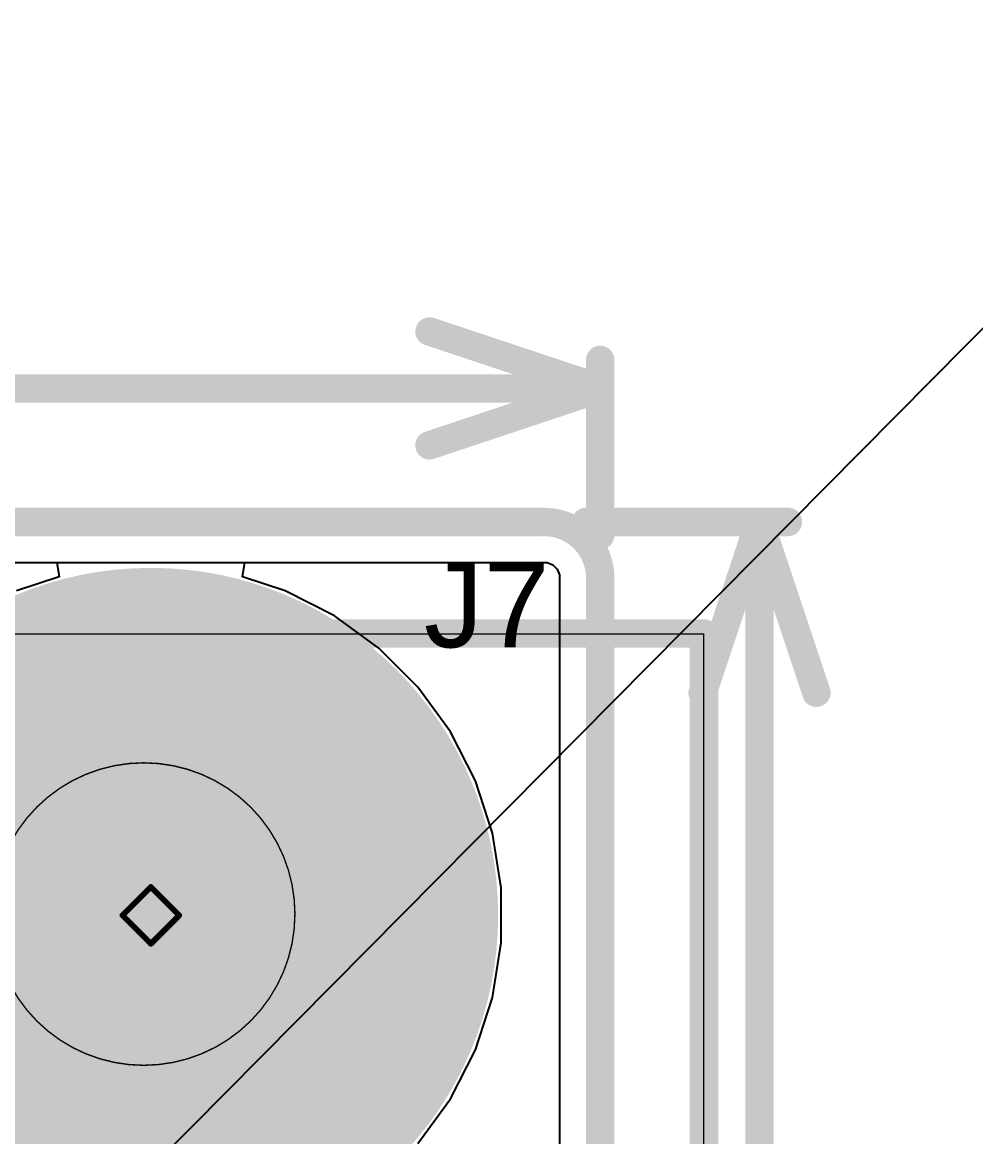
# Model space of a CAD drawing. Header units: inches. Extents: x -6 to 5433, y -4 to 5447.
# Drawn here: x 61.41 to 69.93, y 29.01 to 38.95 of the extents above; entities that cross this region are included whole.
import ezdxf

# ---------------------------------------------------------------- set-up
doc = ezdxf.new("R2010")
doc.units = ezdxf.units.IN
for name, color, linetype in [('Board_outline', 216, 'Continuous'), ('Bottom Layer', 5, 'Continuous'), ('Bottom Solder', 6, 'Continuous'), ('Dimensions', 6, 'Continuous'), ('Drill Drawing', 1, 'Continuous'), ('Ground', 16, 'Continuous'), ('Mechanical 4', 56, 'Continuous'), ('Multi-Layer', 9, 'Continuous'), ('Pad Holes', 156, 'Continuous'), ('Power', 76, 'Continuous'), ('Top Layer', 1, 'Continuous'), ('Top Overlay', 2, 'Continuous'), ('Top Solder', 216, 'Continuous')]:
    doc.layers.add(name, color=color, linetype=linetype)
doc.styles.add('Arial', font='', dxfattribs={"height": 0.2})
doc.styles.get('Arial').set_extended_font_data('Arial')

msp = doc.modelspace()

# ---------------------------------------------------------------- hatches: boundary and pattern name
at = {"layer": 'Bottom Layer'}
h = msp.add_hatch(color=5, dxfattribs=at)
edge = h.paths.add_edge_path()
edge.add_arc((62.5606, 30.9834), 3, 0, 360)
at = {"layer": 'Bottom Solder'}
h = msp.add_hatch(color=6, dxfattribs=at)
edge = h.paths.add_edge_path()
edge.add_arc((62.5606, 30.9834), 3.1016, 0, 360)
at = {"layer": 'Ground'}
h = msp.add_hatch(color=16, dxfattribs=at)
edge = h.paths.add_edge_path()
edge.add_arc((62.5606, 30.9834), 3, 0, 360)
at = {"layer": 'Multi-Layer'}
h = msp.add_hatch(color=9, dxfattribs=at)
edge = h.paths.add_edge_path()
edge.add_arc((62.5606, 30.9834), 3, 0, 360)
at = {"layer": 'Pad Holes'}
h = msp.add_hatch(color=7, dxfattribs=at)
edge = h.paths.add_edge_path()
edge.add_arc((62.5606, 30.9834), 1.85, 0, 360)
at = {"layer": 'Power'}
h = msp.add_hatch(color=76, dxfattribs=at)
edge = h.paths.add_edge_path()
edge.add_arc((62.5606, 30.9834), 3, 0, 360)
at = {"layer": 'Top Layer'}
h = msp.add_hatch(color=1, dxfattribs=at)
edge = h.paths.add_edge_path()
edge.add_arc((62.5606, 30.9834), 3, 0, 360)
at = {"layer": 'Top Solder'}
h = msp.add_hatch(color=216, dxfattribs=at)
edge = h.paths.add_edge_path()
edge.add_arc((62.5606, 30.9834), 3.1016, 0, 360)

# ---------------------------------------------------------------- linework, layer by layer
at = {"layer": 'Board_outline'}
for points in [[(-4.9266, 34.495, 0.254, 0.254, 0), (66.0654, 34.495, 0.254, 0.254, 0)], [(66.0734, 34.495, 0.254, 0.254, -0.414214), (66.5734, 33.995, 0.254, 0.254, 0)], [(66.5734, -3.005, 0.254, 0.254, 0), (66.5734, 33.995, 0.254, 0.254, 0)]]:
    msp.add_lwpolyline(points, format="xyseb", dxfattribs=at)
for points in [[(66.0019, 34.495, 0.127, 0.127, 1), (66.1289, 34.495, 0.127, 0.127, 1)], [(66.0099, 34.495, 0.127, 0.127, 1), (66.1369, 34.495, 0.127, 0.127, 1)], [(66.5099, 33.995, 0.127, 0.127, 1), (66.6369, 33.995, 0.127, 0.127, 1)], [(66.5099, 33.995, 0.127, 0.127, 1), (66.6369, 33.995, 0.127, 0.127, 1)], [(64.4116, 30.9834, 0.127, 0.127, 1), (60.7096, 30.9834, 0.127, 0.127, 1)], [(64.3799, 30.9834, 0.0635, 0.0635, 1), (64.4434, 30.9834, 0.0635, 0.0635, 1)]]:
    msp.add_lwpolyline(points, format="xyseb", close=True, dxfattribs=at)
at = {"layer": 'Bottom Layer'}
for p, q in [((58.5832, 34.1324), (66.1007, 34.1324)), ((66.1007, 34.1324), (66.1513, 34.1115)), ((66.1513, 34.1115), (66.1899, 34.0728)), ((66.1899, 34.0728), (66.2108, 34.0223)), ((66.2108, 34.0223), (66.2108, 27.5786))]:
    msp.add_line(p, q, dxfattribs=at)
at = {"layer": 'Dimensions'}
for points in [[(65.0494, 36.195, 0.254, 0.254, 0), (66.5734, 35.687, 0.254, 0.254, 0)], [(66.5734, 34.376, 0.254, 0.254, 0), (66.5734, 35.941, 0.254, 0.254, 0)], [(35.2709, 35.687, 0.254, 0.254, 0), (66.5734, 35.687, 0.254, 0.254, 0)], [(65.0494, 35.179, 0.254, 0.254, 0), (66.5734, 35.687, 0.254, 0.254, 0)], [(66.4464, 34.495, 0.254, 0.254, 0), (68.2498, 34.495, 0.254, 0.254, 0)], [(67.4878, 32.971, 0.254, 0.254, 0), (67.9958, 34.495, 0.254, 0.254, 0)], [(67.9958, 34.495, 0.254, 0.254, 0), (68.5038, 32.971, 0.254, 0.254, 0)], [(67.9958, 20.1925, 0.254, 0.254, 0), (67.9958, 34.495, 0.254, 0.254, 0)], [(32.5832, 29.995, 0.127, 0.127, 0), (61.5832, 29.995, 0.127, 0.127, 0)], [(61.5832, 0.9965, 0.127, 0.127, 0), (61.5832, 29.995, 0.127, 0.127, 0)]]:
    msp.add_lwpolyline(points, format="xyseb", dxfattribs=at)
for points in [[(64.9859, 36.195, 0.127, 0.127, 1), (65.1129, 36.195, 0.127, 0.127, 1)], [(66.5099, 35.941, 0.127, 0.127, 1), (66.6369, 35.941, 0.127, 0.127, 1)], [(66.5099, 35.687, 0.127, 0.127, 1), (66.6369, 35.687, 0.127, 0.127, 1)], [(66.5099, 35.687, 0.127, 0.127, 1), (66.6369, 35.687, 0.127, 0.127, 1)], [(66.5099, 35.687, 0.127, 0.127, 1), (66.6369, 35.687, 0.127, 0.127, 1)], [(64.9859, 35.179, 0.127, 0.127, 1), (65.1129, 35.179, 0.127, 0.127, 1)], [(66.3829, 34.495, 0.127, 0.127, 1), (66.5099, 34.495, 0.127, 0.127, 1)], [(67.9323, 34.495, 0.127, 0.127, 1), (68.0593, 34.495, 0.127, 0.127, 1)], [(67.9323, 34.495, 0.127, 0.127, 1), (68.0593, 34.495, 0.127, 0.127, 1)], [(67.9323, 34.495, 0.127, 0.127, 1), (68.0593, 34.495, 0.127, 0.127, 1)], [(68.1863, 34.495, 0.127, 0.127, 1), (68.3133, 34.495, 0.127, 0.127, 1)], [(66.5099, 34.376, 0.127, 0.127, 1), (66.6369, 34.376, 0.127, 0.127, 1)], [(67.4243, 32.971, 0.127, 0.127, 1), (67.5513, 32.971, 0.127, 0.127, 1)], [(68.4403, 32.971, 0.127, 0.127, 1), (68.5673, 32.971, 0.127, 0.127, 1)], [(61.5515, 29.995, 0.0635, 0.0635, 1), (61.615, 29.995, 0.0635, 0.0635, 1)], [(61.5515, 29.995, 0.0635, 0.0635, 1), (61.615, 29.995, 0.0635, 0.0635, 1)]]:
    msp.add_lwpolyline(points, format="xyseb", close=True, dxfattribs=at)
at = {"layer": 'Drill Drawing'}
for points in [[(62.3066, 30.9834, 0.0508, 0.0508, 0), (62.5606, 31.2374, 0.0508, 0.0508, 0)], [(62.5606, 31.2374, 0.0508, 0.0508, 0), (62.8146, 30.9834, 0.0508, 0.0508, 0)], [(62.3066, 30.9834, 0.0508, 0.0508, 0), (62.5606, 30.7294, 0.0508, 0.0508, 0)], [(62.5606, 30.7294, 0.0508, 0.0508, 0), (62.8146, 30.9834, 0.0508, 0.0508, 0)]]:
    msp.add_lwpolyline(points, format="xyseb", dxfattribs=at)
for points in [[(62.5479, 31.2374, 0.0254, 0.0254, 1), (62.5733, 31.2374, 0.0254, 0.0254, 1)], [(62.5479, 31.2374, 0.0254, 0.0254, 1), (62.5733, 31.2374, 0.0254, 0.0254, 1)], [(62.2939, 30.9834, 0.0254, 0.0254, 1), (62.3193, 30.9834, 0.0254, 0.0254, 1)], [(62.2939, 30.9834, 0.0254, 0.0254, 1), (62.3193, 30.9834, 0.0254, 0.0254, 1)], [(62.8019, 30.9834, 0.0254, 0.0254, 1), (62.8273, 30.9834, 0.0254, 0.0254, 1)], [(62.8019, 30.9834, 0.0254, 0.0254, 1), (62.8273, 30.9834, 0.0254, 0.0254, 1)], [(62.5479, 30.7294, 0.0254, 0.0254, 1), (62.5733, 30.7294, 0.0254, 0.0254, 1)], [(62.5479, 30.7294, 0.0254, 0.0254, 1), (62.5733, 30.7294, 0.0254, 0.0254, 1)]]:
    msp.add_lwpolyline(points, format="xyseb", close=True, dxfattribs=at)
at = {"layer": 'Ground'}
for p, q in [((16.995, 34.1324), (66.0734, 34.1324)), ((66.0734, 34.1324), (66.1007, 34.1324)), ((66.1007, 34.1324), (66.1513, 34.1115)), ((66.1513, 34.1115), (66.1899, 34.0728)), ((66.1899, 34.0728), (66.2108, 34.0223)), ((66.2108, 34.0223), (66.2108, 26.1293))]:
    msp.add_line(p, q, dxfattribs=at)
at = {"layer": 'Mechanical 4'}
for points in [[(-2.5, 33.5, 0.254, 0.254, 0), (67.5, 33.5, 0.254, 0.254, 0)], [(67.5, -2.5, 0.254, 0.254, 0), (67.5, 33.5, 0.254, 0.254, 0)], [(-2.5028, 33.495, 0.0127, 0.0127, 0), (67.4972, 33.495, 0.0127, 0.0127, 0)], [(67.4972, -2.505, 0.0127, 0.0127, 0), (67.4972, 33.495, 0.0127, 0.0127, 0)]]:
    msp.add_lwpolyline(points, format="xyseb", dxfattribs=at)
for points in [[(67.4365, 33.5, 0.127, 0.127, 1), (67.5635, 33.5, 0.127, 0.127, 1)], [(67.4365, 33.5, 0.127, 0.127, 1), (67.5635, 33.5, 0.127, 0.127, 1)], [(67.494, 33.495, 0.00635, 0.00635, 1), (67.5004, 33.495, 0.00635, 0.00635, 1)], [(67.494, 33.495, 0.00635, 0.00635, 1), (67.5004, 33.495, 0.00635, 0.00635, 1)], [(63.85, 31, 0.254, 0.254, 1), (61.15, 31, 0.254, 0.254, 1)], [(63.8472, 30.995, 0.0127, 0.0127, 1), (61.1472, 30.995, 0.0127, 0.0127, 1)], [(63.7865, 31, 0.127, 0.127, 1), (63.9135, 31, 0.127, 0.127, 1)], [(63.844, 30.995, 0.00635, 0.00635, 1), (63.8504, 30.995, 0.00635, 0.00635, 1)]]:
    msp.add_lwpolyline(points, format="xyseb", close=True, dxfattribs=at)
at = {"layer": 'Power'}
for p, q in [((53.6452, 34.1324), (61.7221, 34.1324)), ((61.7221, 34.1324), (61.7422, 34.0054)), ((63.379, 34.0054), (63.3992, 34.1324)), ((63.3992, 34.1324), (66.1007, 34.1324)), ((66.1007, 34.1324), (66.1513, 34.1115)), ((66.1513, 34.1115), (66.1899, 34.0728)), ((66.1899, 34.0728), (66.2108, 34.0223)), ((66.2108, 34.0223), (66.2108, 33.995)), ((61.7422, 34.0054), (61.3603, 33.8813)), ((63.761, 33.8813), (63.379, 34.0054)), ((66.2108, 33.995), (66.2108, 13.3675)), ((64.1995, 33.6579), (63.761, 33.8813)), ((64.5977, 33.3686), (64.1995, 33.6579)), ((64.9458, 33.0205), (64.5977, 33.3686)), ((65.2351, 32.6223), (64.9458, 33.0205)), ((65.4585, 32.1838), (65.2351, 32.6223)), ((65.6106, 31.7157), (65.4585, 32.1838)), ((65.6876, 31.2295), (65.6106, 31.7157)), ((65.6876, 30.7373), (65.6876, 31.2295)), ((65.6106, 30.2512), (65.6876, 30.7373)), ((65.4585, 29.7831), (65.6106, 30.2512)), ((65.2351, 29.3445), (65.4585, 29.7831)), ((64.9458, 28.9463), (65.2351, 29.3445))]:
    msp.add_line(p, q, dxfattribs=at)
at = {"layer": 'Top Layer'}
for p, q in [((49.282, 34.1324), (66.0734, 34.1324)), ((66.0734, 34.1324), (66.1007, 34.1324)), ((66.1007, 34.1324), (66.1513, 34.1115)), ((66.1513, 34.1115), (66.1899, 34.0728)), ((66.1899, 34.0728), (66.2108, 34.0223)), ((66.2108, 34.0223), (66.2108, 27.5786))]:
    msp.add_line(p, q, dxfattribs=at)
at = {"layer": 'Top Solder'}
msp.add_line((44.5754, 10.581), (5432.8521, 5447.4931), dxfattribs=at)

# ---------------------------------------------------------------- texts
at = {"layer": 'Top Overlay', "style": 'Arial'}
msp.add_text('J7', height=0.762, dxfattribs=at).set_placement((64.9988, 33.3757))

doc.saveas('drawing.dxf')
